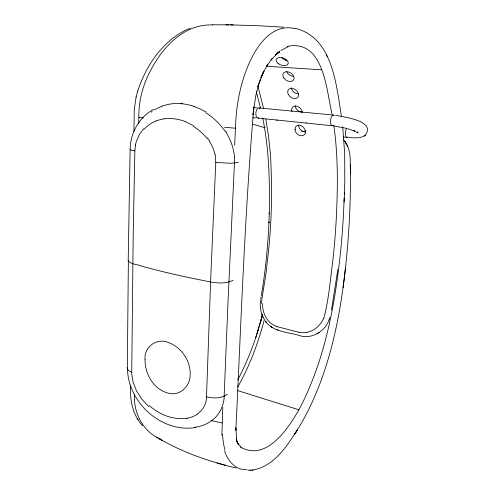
<?xml version="1.0" encoding="UTF-8"?>
<svg xmlns="http://www.w3.org/2000/svg" width="495" height="495" viewBox="0 0 495 495"><rect width="100%" height="100%" fill="white"/><g stroke="black" fill="none" stroke-linecap="round" stroke-linejoin="round"><path stroke-width="0.74" d="M148.704 406.562L141.824 399.193L136.49 390.827L133.044 382.053L131.713 373.855L133.217 233.071L134.857 150.895L135.457 145.078M133.953 131.299L134.263 109.661L136.106 97.02M344.508 183.385L344.291 194.622M134.541 394.162C133.13 412.601 143.036 431.887 160.541 439.139M138.755 123.447L138.86 116.554C138.792 103.913 141.329 91.303 146.254 79.658C157.577 52.909 180.774 23.568 212.72 24.967M344.798 182.828L344.693 153.84L342.695 126.72M130.692 385.624C129.566 399.898 132.679 414.946 142.566 425.799M227.329 394.162C221.469 398.871 213.401 398.444 206.502 396.823L210.771 277.361L215.777 162.348L215.238 154.743M344.192 197.988L343.462 214.799A669.463 503.254 -64.3 0 1 340.214 254.993C334.886 304.926 325.339 355.218 303.509 400.808A116.102 52.99 -75.3 0 1 299.568 408.517L298.832 409.872M261.397 303.503L261.874 299.129M224.155 396.074L227.898 304.437L234.71 157.546M344.068 202.158L344.501 192.493M222.781 407.484L221.902 435.124M234.673 145.184L235.484 127.252C236.14 107.52 239.462 87.776 246.652 69.325C254.096 49.89 269.942 22.9 294.624 28.493M365.025 135.475C376.757 120.718 343.128 116.925 335.734 115.341M253.873 106.716C244.734 214.36 241.084 322.437 235.849 430.322L235.911 427.903L236.653 440.971L236.307 438.533L237.575 443.062L236.777 440.983L238.101 443.879L237.198 442.146L238.745 444.696L237.792 443.359L241.374 447.474M253.143 113.182L252.951 114.797L255.711 96.011L258.6 84.453M345.411 268.494L344.272 278.283C348.87 240.446 351.042 202.294 350.293 164.185C350.367 156.37 349.755 148.11 345.052 141.527L347.738 146.526M260.525 300.168C259.646 306.603 260.766 313.323 263.977 318.99M343.047 287.744L344.316 277.936C337.974 329.293 326.075 381.299 299.58 426.288C288.195 444.126 275.041 466.525 252.24 470.108M337.868 269.41L331.446 310.031M260.692 299.011L261.088 296.759M261.28 295.651C265.512 271.272 267.882 246.59 268.977 221.878L268.933 222.818L269.274 212.937L269.255 213.945C269.899 181.869 269.144 149.484 262.715 117.946M261.979 298.59L266.013 273.215L269.138 245.075A634.881 531.748 -53.2 0 0 271.384 205.939L271.545 181.925L270.784 160.052A299.982 201.917 -76.6 0 0 270.425 154.607L268.575 136.205L265.796 119.233M264.478 319.157C258.836 340.727 251.206 361.882 240.719 381.596A110.23 58.676 -74.5 0 1 237.649 387.065M262.449 314.9C256.645 337.373 248.608 359.351 237.749 379.894M137.622 91.346C145.753 66.281 161.778 42.056 185.885 30.022M136.026 97.342L137.715 91M260.574 321.923L262.505 314.709L255.748 337.664M127.487 367.581C127.11 401.86 161.457 433.36 195.834 427.463M258.037 330.53L258.47 329.187M260.358 79.07L258.013 86.26L263.891 71.107L260.915 77.573L263.891 71.107M265.264 320.995L266.718 322.845L265.326 321.051C273.407 332.677 289.29 331.91 301.337 336.142C313.001 338.636 325.196 330.889 329.076 319.844M329.026 319.999L329.893 317.413M323.749 318.632C329.02 298.788 330.431 278.023 333.166 257.728A703.172 541.61 -60.7 0 0 336.365 216.866C337.8 186.337 338.165 155.548 333.785 125.223M128.378 260.259L127.32 368.497L128.341 370.39L131.689 372.432M263.08 72.852L267.789 64.369L266.83 65.915L271.972 58.775L270.932 60.025L279.118 51.765L275.3 55.081L278.085 52.656M298.664 410.169C287.719 429.289 265.858 462.138 240.075 446.83M297.365 429.969L294.68 434.226L296.938 430.644M143.637 128.737L139.367 134.448L136.255 141.737A28.79 20.332 83.7 0 0 135.475 145.091M197.53 414.006L200.747 411.147L202.771 408.61A27.473 21.706 56.7 0 0 206.656 396.872M348.783 137.573C353.993 137.808 359.803 138.619 364.506 135.847M364.202 136.063L365.341 135.253M280.888 50.546L288.313 46.61M153.809 109.265C139.244 116.987 130.241 133.136 130.129 149.471L128.205 260.865C130.989 264.676 137.115 264.045 141.044 265.988A323.798 65.755 4.6 0 0 199.757 279.824C210.524 281.773 222.639 285.553 233.102 280.244M317.004 333.754L319.238 332.417M130.556 149.094C129.492 150.443 133.935 150.511 134.857 150.895M186.473 29.743L190.235 28.166M156.327 120.601L163.913 118.843M287.069 46.549L287.774 46.326M162.317 105.837L169.884 104.061A77.839 60.093 71 0 1 194.046 106.376M288.486 46.122C324.404 40.076 326.316 91.049 332.108 114.296M186.751 418.652L187.692 418.442M238.491 162.447L230.429 163.294L215.777 162.348M194.622 427.278C204.218 426.226 213.586 421.27 218.901 413.047A40.739 31.76 58.9 0 0 224.278 396.111M180.904 103.356L182.451 103.238M247.803 470.126L250.971 470.182M249.994 470.25L253.205 470.04M277.361 53.188L279.452 52.6L279.724 51.208M246.826 469.607C235.688 470.566 227.36 460.511 224.538 450.71M212.473 24.769L228.678 24.849M252.586 117.785L256.187 117.897M230.422 24.88L257.505 25.697L283.672 27.176M225.8 24.806L233.281 24.923M253.465 107.656L256.849 107.786M285.392 60.081L286.487 60.149M266.452 66.262L321.651 69.814M258.916 107.922L333.432 115.075M258.056 118.082L332.331 125.786M301.715 131.2L305.582 131.627M343.258 136.979L347.094 137.406M334.007 125.971L346.42 128.366M294.772 28.203C332.887 37.106 336.334 85.332 341.5 116.808M265.165 127.797L252.506 124.134M236.257 468.029C209.181 461.643 182.568 452.381 158.499 438.279M298.683 332.213L299.555 332.417A23.673 21.378 -73.7 0 0 323.501 318.514M276.965 326.632L298.621 332.195M276.903 326.613L276.068 326.378M216.977 462.936L225.51 465.325M347.453 128.644L354.568 131.02L353.981 130.767L358.287 133.112L357.26 131.701M277.113 329.849L277.924 330.091M237.39 390.518L298.875 409.792M194.04 106.468L200.122 108.912L206.087 112.111M185.297 121.652L193.415 125.569M156.5 437.116L161.97 440.272L159.984 439.127M270.357 326.31L272.126 327.517L270.202 326.199M207.566 138.049L209.979 141.533M343.839 139.856L346.531 144.002M137.56 418.906L137.963 419.512M225.596 130.89L226.37 132.097M326.384 54.92L327.269 56.702M257.87 85.938L263.618 108.776M256.249 91.532L260.475 107.91M350.293 164.198L350.435 173.751M276.538 119.914A4.888 2.413 -83.7 0 1 277.144 120.57M348.115 136.868A5.148 2.141 -82.8 0 1 345.522 135.005A5.148 2.141 -82.8 0 1 346.741 128.236M258.873 117.866A5.099 2.605 -84.4 0 1 255.89 112.637A5.099 2.605 -84.4 0 1 259.906 108.386M333.067 125.551A5.383 2.326 -83.3 0 1 330.567 120.087A5.383 2.326 -83.3 0 1 334.298 115.552M235.397 128.224A222.713 16.867 3.3 0 1 224.569 127.265M143.309 117.965A222.713 16.867 3.3 0 1 138.761 117.272M222.045 422.953A206.18 74.943 4.5 0 1 210.963 420.472M224.996 449.769A61.386 22.331 -76.3 0 1 222.577 434.264M276.123 326.168A23.352 19.299 -86.8 0 1 262.529 303.515M286.314 60.235A6.293 3.867 29.8 0 1 281.964 57.828M293.721 76.391A6.132 4.306 32.6 0 1 286.617 71.596M298.714 93.84A6.033 4.48 39.1 0 1 291.227 87.77M301.61 112.105A5.928 4.517 42.5 0 1 295.193 105.664M291.901 111.561A5.965 4.511 42.5 0 1 296.016 106.079A5.965 4.511 42.5 0 1 302.309 112.563M305.613 131.849A5.829 4.634 45.3 0 1 298.584 125.018M306.077 122.475A5.829 4.634 45.3 0 1 306.312 122.649M305.471 131.045A5.866 4.647 45.4 0 1 300.873 135.754A5.866 4.647 45.4 0 1 294.983 129.894M305.328 130.692A5.878 4.647 45.4 0 1 305.384 131.039M295.113 129.913A5.878 4.455 49.5 0 1 295.076 129.572M295.175 129.585A5.866 4.449 49.4 0 1 299.395 125.173A5.866 4.449 49.4 0 1 305.205 130.686M197.579 414.08A44.897 34.811 63.7 0 1 187.599 418.139M186.627 418.145A60.415 46.938 71 0 1 149.224 405.56M144.014 129.306A51.876 38.864 77.9 0 1 156.414 120.904M163.907 118.825A66.454 50.354 68.3 0 1 185.309 121.553M193.205 126.268A52.371 40.584 71.5 0 1 207.133 138.575M209.713 141.756A33.493 27.807 77.9 0 1 215.003 154.793M151.272 112.161A64.443 49.092 79.2 0 1 152.144 111.517M154.576 109.909A64.443 49.092 79.2 0 1 162.416 106.221M205.852 112.823A64.239 50.502 74 0 1 225.138 131.348M226.067 132.357A47.198 38.994 79 0 1 234.568 157.552M145.066 359.413C144.664 374.418 154.688 391.124 170.311 393.544C180.786 395.344 189.938 385.766 190.123 375.618C191.101 361.604 181.882 347.614 168.776 342.676C157.528 337.373 143.742 346.519 145.066 359.413M262.894 316.85L261.966 314.585L262.876 316.843M278.048 63.459A6.336 3.713 19.9 0 0 288.121 63.787A6.336 3.713 19.9 0 0 280.393 57.469A6.336 3.713 19.9 0 0 278.048 63.459M283.734 77.919A6.169 4.294 32.3 0 0 293.572 80.042A6.169 4.294 32.3 0 0 288.059 71.862A6.169 4.294 32.3 0 0 283.734 77.919M288.22 94.328A6.064 4.474 39 0 0 297.705 97.447A6.064 4.474 39 0 0 293.473 88.63A6.064 4.474 39 0 0 288.22 94.328"/></g></svg>
